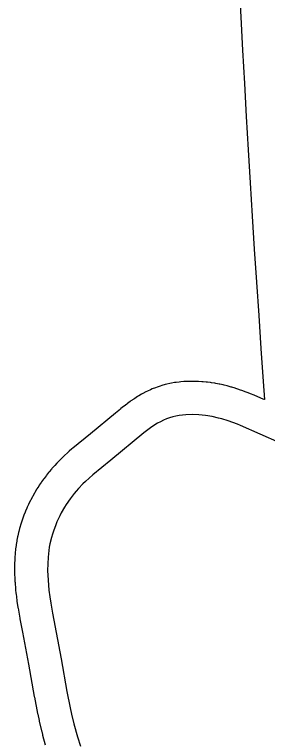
# Model space of a CAD drawing. Extents: x 708265 to 713463, y 7861946 to 7865621.
# Drawn here: x 710799.7 to 710838, y 7863255.4 to 7863364.9 of the extents above; entities that cross this region are included whole.
import ezdxf

# ---------------------------------------------------------------- set-up
doc = ezdxf.new("R2010")
doc.units = 0
doc.layers.add('011400xxxx', color=1, linetype='Continuous')
doc.layers.add('011400xxxx007', color=5, linetype='Continuous')

msp = doc.modelspace()

# ---------------------------------------------------------------- linework, layer by layer
at = {"layer": '011400xxxx'}
msp.add_lwpolyline([(710839.75, 7863300.37), (710833.81, 7863303.01), (710833.34, 7863303.2), (710831.93, 7863303.71), (710830.98, 7863304), (710830.5, 7863304.13), (710829.52, 7863304.36), (710828.54, 7863304.52), (710827.54, 7863304.63), (710826.54, 7863304.67), (710825.54, 7863304.63), (710825.05, 7863304.58), (710824.55, 7863304.51), (710824.06, 7863304.42), (710823.57, 7863304.3), (710823.09, 7863304.16), (710822.62, 7863304), (710822.16, 7863303.8), (710821.71, 7863303.58), (710821.27, 7863303.34), (710820.43, 7863302.81), (710820.02, 7863302.52), (710819.22, 7863301.92), (710814.22, 7863297.77), (710811.49, 7863295.58), (710810.38, 7863294.57), (710810.02, 7863294.22), (710809.34, 7863293.49), (710809.01, 7863293.12), (710808.69, 7863292.73), (710808.08, 7863291.94), (710807.51, 7863291.11), (710807.25, 7863290.69), (710806.75, 7863289.82), (710806.52, 7863289.38), (710806.09, 7863288.48), (710805.9, 7863288.01), (710805.55, 7863287.08), (710805.4, 7863286.6), (710805.26, 7863286.12), (710805.03, 7863285.15), (710804.94, 7863284.66), (710804.8, 7863283.67), (710804.75, 7863283.17), (710804.7, 7863282.17), (710804.69, 7863281.17), (710804.75, 7863279.67), (710804.89, 7863278.18), (710805.02, 7863277.19), (710805.17, 7863276.2), (710805.42, 7863274.72), (710806.73, 7863267.84), (710807.61, 7863262.92), (710808.09, 7863260.47), (710808.31, 7863259.49), (710808.65, 7863258.03), (710809.18, 7863256.1), (710809.63, 7863254.67)], dxfattribs=at)
at = {"layer": '011400xxxx007'}
msp.add_lwpolyline([(710833.63, 7863369.57), (710833.87, 7863364.57), (710834.13, 7863359.57), (710834.4, 7863354.57), (710834.68, 7863349.57), (710834.96, 7863344.57), (710835.26, 7863339.58), (710835.57, 7863334.58), (710835.89, 7863329.59), (710836.22, 7863324.6), (710836.55, 7863319.6), (710836.9, 7863314.61), (710837.25, 7863309.62), (710837.44, 7863306.9), (710837.39, 7863306.9), (710837.23, 7863306.96), (710835.99, 7863307.51), (710835.86, 7863307.57), (710835.34, 7863307.78), (710835.2, 7863307.84), (710834.28, 7863308.18), (710834.16, 7863308.23), (710833.66, 7863308.4), (710833.56, 7863308.44), (710833.09, 7863308.59), (710832.99, 7863308.62), (710832.52, 7863308.76), (710832.4, 7863308.8), (710831.93, 7863308.93), (710831.8, 7863308.96), (710831.32, 7863309.08), (710831.19, 7863309.11), (710830.71, 7863309.22), (710830.57, 7863309.24), (710830.08, 7863309.34), (710829.93, 7863309.36), (710829.44, 7863309.44), (710829.29, 7863309.46), (710828.8, 7863309.53), (710828.64, 7863309.55), (710828.15, 7863309.59), (710827.98, 7863309.61), (710827.49, 7863309.64), (710827.32, 7863309.65), (710826.82, 7863309.66), (710826.64, 7863309.66), (710826.15, 7863309.66), (710825.96, 7863309.65), (710825.47, 7863309.63), (710825.27, 7863309.62), (710824.78, 7863309.58), (710824.57, 7863309.55), (710824.08, 7863309.49), (710823.86, 7863309.46), (710823.37, 7863309.38), (710823.14, 7863309.33), (710822.66, 7863309.22), (710822.42, 7863309.16), (710821.94, 7863309.03), (710821.68, 7863308.95), (710821.21, 7863308.8), (710820.95, 7863308.7), (710820.47, 7863308.51), (710820.22, 7863308.4), (710819.76, 7863308.19), (710819.53, 7863308.08), (710819.08, 7863307.84), (710818.88, 7863307.73), (710818.44, 7863307.47), (710818.26, 7863307.36), (710817.83, 7863307.09), (710817.68, 7863306.99), (710817.26, 7863306.7), (710817.14, 7863306.61), (710816.73, 7863306.31), (710816.63, 7863306.23), (710816.22, 7863305.92), (710816.14, 7863305.85), (710815.76, 7863305.55), (710815.68, 7863305.48), (710814.92, 7863304.84), (710811.16, 7863301.73), (710808.48, 7863299.57), (710808.36, 7863299.47), (710807.94, 7863299.11), (710807.82, 7863299.01), (710807.09, 7863298.34), (710806.99, 7863298.24), (710806.61, 7863297.88), (710806.52, 7863297.79), (710806.18, 7863297.44), (710806.09, 7863297.35), (710805.76, 7863296.99), (710805.67, 7863296.89), (710805.34, 7863296.52), (710805.25, 7863296.41), (710804.92, 7863296.03), (710804.84, 7863295.93), (710804.53, 7863295.53), (710804.45, 7863295.43), (710804.15, 7863295.03), (710804.07, 7863294.92), (710803.78, 7863294.52), (710803.7, 7863294.41), (710803.42, 7863293.99), (710803.35, 7863293.88), (710803.08, 7863293.46), (710803.02, 7863293.35), (710802.76, 7863292.92), (710802.69, 7863292.81), (710802.45, 7863292.37), (710802.38, 7863292.25), (710802.15, 7863291.81), (710802.09, 7863291.69), (710801.87, 7863291.25), (710801.81, 7863291.12), (710801.6, 7863290.67), (710801.54, 7863290.54), (710801.35, 7863290.08), (710801.29, 7863289.95), (710801.11, 7863289.49), (710801.06, 7863289.35), (710800.89, 7863288.89), (710800.84, 7863288.74), (710800.68, 7863288.27), (710800.64, 7863288.13), (710800.5, 7863287.65), (710800.46, 7863287.5), (710800.33, 7863287.01), (710800.29, 7863286.86), (710800.18, 7863286.37), (710800.15, 7863286.21), (710800.05, 7863285.72), (710800.03, 7863285.57), (710799.95, 7863285.07), (710799.93, 7863284.93), (710799.86, 7863284.43), (710799.84, 7863284.29), (710799.79, 7863283.79), (710799.78, 7863283.65), (710799.74, 7863283.15), (710799.73, 7863283.02), (710799.71, 7863282.52), (710799.7, 7863282.39), (710799.69, 7863281.89), (710799.69, 7863281.77), (710799.69, 7863281.27), (710799.69, 7863281.16), (710799.7, 7863280.66), (710799.7, 7863280.56), (710799.72, 7863280.05), (710799.72, 7863279.96), (710799.75, 7863279.49), (710799.76, 7863279.36), (710799.85, 7863278.35), (710799.86, 7863278.24), (710799.91, 7863277.74), (710799.92, 7863277.63), (710800.05, 7863276.65), (710800.06, 7863276.55), (710800.21, 7863275.55), (710800.23, 7863275.45), (710800.48, 7863273.96), (710800.5, 7863273.87), (710800.89, 7863271.83), (710801.8, 7863267.03), (710802.67, 7863262.14), (710802.69, 7863262.05), (710803.17, 7863259.59), (710803.19, 7863259.5), (710803.4, 7863258.52), (710803.42, 7863258.43), (710803.77, 7863256.96), (710803.79, 7863256.88), (710803.91, 7863256.41), (710803.93, 7863256.31), (710804.33, 7863254.86)], dxfattribs=at)

doc.saveas('drawing.dxf')
